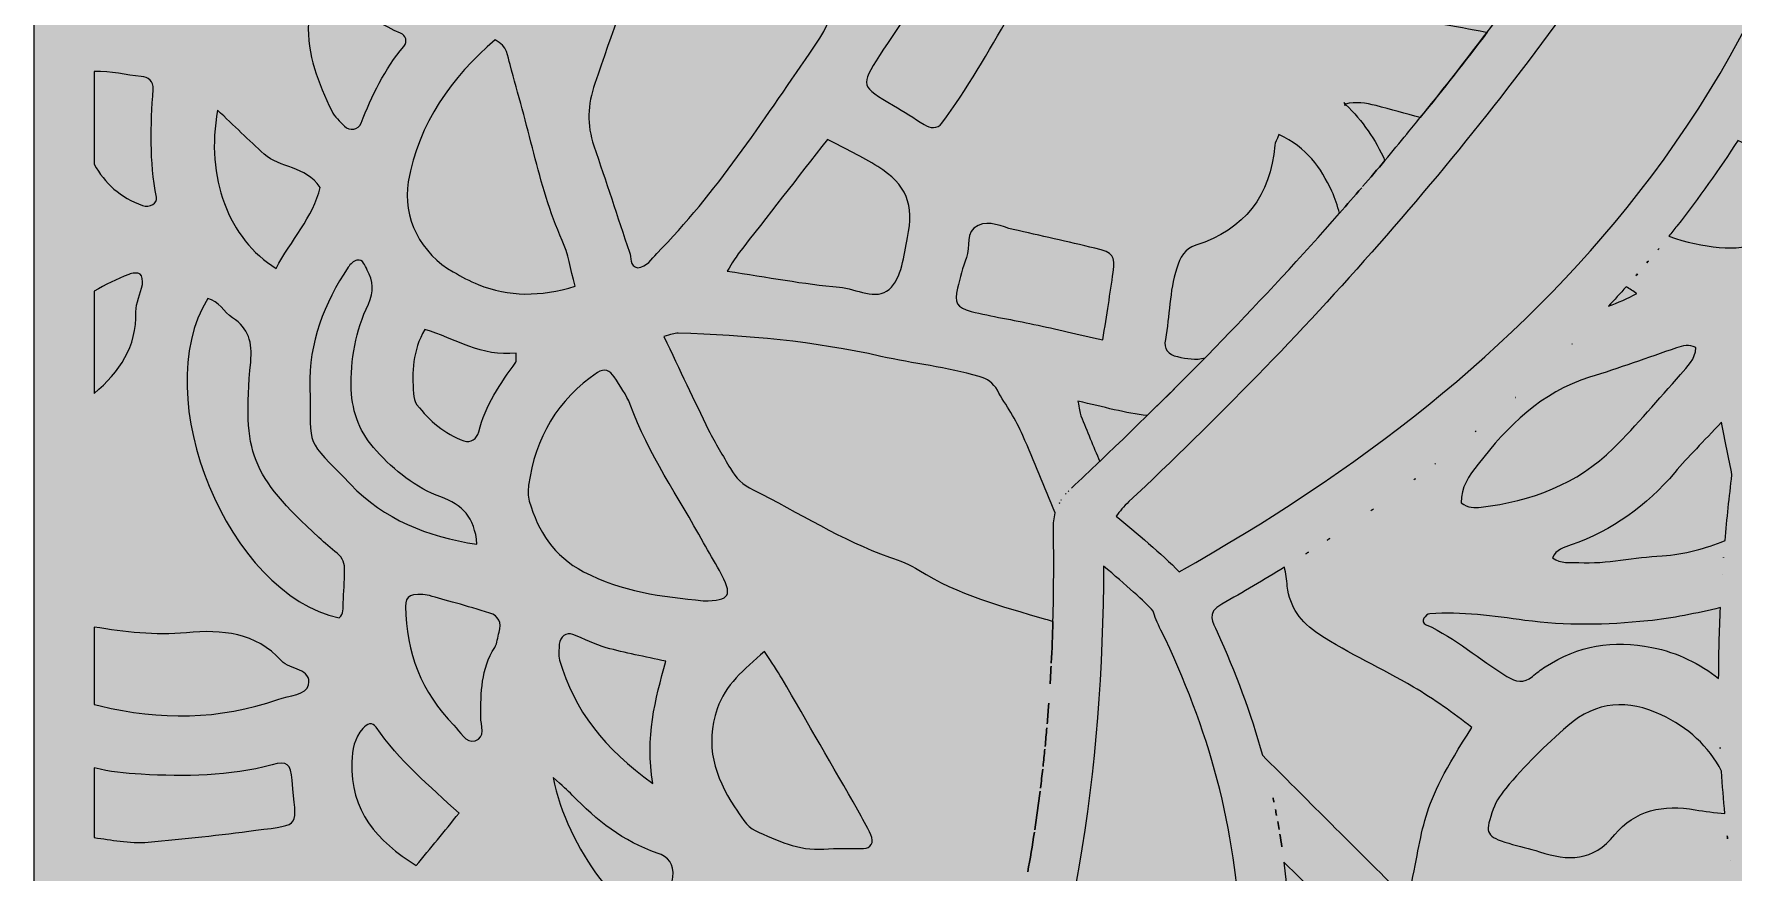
# Model space of a CAD drawing. Extents: x 31 to 2970, y -2969 to -30.
# Drawn here: x 31 to 736, y -2235 to -1888 of the extents above; entities that cross this region are included whole.
import ezdxf

# ---------------------------------------------------------------- set-up
doc = ezdxf.new("R2010")
doc.units = 0
doc.header["$MEASUREMENT"] = 0
doc.layers.add('Layer 1', color=7, linetype='Continuous')

# ---------------------------------------------------------------- blocks, each defined once
blk = doc.blocks.new('block 2')
at = {"layer": 'Layer 1', "true_color": 0xffffff}
h = blk.add_hatch(color=7, dxfattribs=at)
h.dxf.hatch_style = 2
edge = h.paths.add_edge_path()
edge.add_spline(control_points=[(574.77, -1916.94), (574.83, -1917), (574.88, -1917.05), (574.94, -1917.11), (574.94, -1917.05), (574.92, -1916.98), (574.89, -1916.92), (574.85, -1916.93), (574.81, -1916.93), (574.77, -1916.94)], knot_values=[0, 0, 0, 0, 1, 1, 1, 2, 2, 2, 3, 3, 3, 3], degree=3, periodic=1)
at = {"layer": 'Layer 1', "lineweight": 0}
blk.add_lwpolyline([(31.09, -1333.8), (31.09, -1659.5), (31.09, -1662.34), (31.09, -1692.17), (31.09, -1724.32), (31.09, -1767.8), (31.09, -1808.18), (31.09, -1833.57), (31.09, -1847.38), (31.09, -1951.45), (31.09, -1980.34), (31.09, -2013.39), (31.09, -2063.61), (31.09, -2128.98), (31.09, -2159.42), (31.09, -2185.19), (31.09, -2216.74), (31.09, -2242.12)], dxfattribs=at)
for points, knots in [([(485.13, -2081.81), (557.82, -2013.61), (623.82, -1939.65), (680.75, -1857.65), (720.44, -1800.42), (754.98, -1740.38), (784.09, -1677.26), (786.02, -1685.34), (788.59, -1694.11), (792.13, -1702.88), (791.98, -1703.72), (791.82, -1704.53), (791.75, -1705.49), (784.02, -1797.38), (753.63, -1880.5), (696.59, -1953.57), (644.63, -2020.11), (578.9, -2069.84), (505.97, -2110.88), (498.74, -2103.58), (488.05, -2094.57), (479.78, -2087.88), (481.24, -2085.81), (483.01, -2083.81), (485.13, -2081.81)], [0, 0, 0, 0, 1, 1, 1, 2, 2, 2, 3, 3, 3, 4, 4, 4, 5, 5, 5, 6, 6, 6, 7, 7, 7, 8, 8, 8, 8]), ([(263.65, -1908.4), (270.75, -1888.02), (277.74, -1867.6), (284.82, -1847.23), (292.15, -1826.15), (301.26, -1806.19), (311.72, -1786.66), (314.8, -1780.9), (317.32, -1774.85), (320.07, -1769), (323.71, -1770.49), (324.69, -1773.06), (325.76, -1775.65), (336.11, -1800.78), (346.76, -1825.78), (356.81, -1851.02), (365.37, -1872.51), (365.25, -1877.81), (352.82, -1895.75), (332.95, -1924.43), (313.96, -1953.85), (289.31, -1978.91), (287.03, -1981.24), (285.37, -1984.36), (281.38, -1984.86), (278.03, -1984.02), (278.79, -1980.65), (278, -1978.32), (273.02, -1963.65), (268.27, -1948.89), (263.26, -1934.23), (260.29, -1925.51), (260.58, -1917.23), (263.65, -1908.4)], [0, 0, 0, 0, 1, 1, 1, 2, 2, 2, 3, 3, 3, 4, 4, 4, 5, 5, 5, 6, 6, 6, 7, 7, 7, 8, 8, 8, 9, 9, 9, 10, 10, 10, 11, 11, 11, 11]), ([(633.18, -1887.07), (620.18, -1884.46), (607.08, -1882.35), (594.03, -1879.98), (590.26, -1879.3), (586.26, -1879.05), (583.56, -1874.97), (585.72, -1871.34), (587.58, -1867.24), (590.29, -1863.81), (604.43, -1845.91), (615.77, -1826.17), (627.51, -1806.74), (632.44, -1798.59), (638.49, -1794.44), (647.78, -1796.07), (657.37, -1797.75), (666.38, -1794.04), (675.72, -1793.77), (677.14, -1793.73), (679.26, -1793.56), (679.42, -1795.91), (679.48, -1796.94), (679.35, -1798.31), (678.72, -1799.01), (672.83, -1805.64), (666.97, -1812.32), (660.78, -1818.67), (655.72, -1823.88), (651.22, -1829.46), (647.49, -1835.67), (641.13, -1846.28), (645.89, -1855.66), (654.42, -1858.96), (638.94, -1880.6), (622.75, -1901.76), (605.91, -1922.51), (615.36, -1910.86), (624.61, -1899.09), (633.64, -1887.17), (633.49, -1887.14), (633.33, -1887.1), (633.18, -1887.07)], [0, 0, 0, 0, 1, 1, 1, 2, 2, 2, 3, 3, 3, 4, 4, 4, 5, 5, 5, 6, 6, 6, 7, 7, 7, 8, 8, 8, 9, 9, 9, 10, 10, 10, 11, 11, 11, 12, 12, 12, 13, 13, 13, 14, 14, 14, 14]), ([(144.87, -1883.19), (145.23, -1876.01), (144, -1868.75), (146.67, -1859.28), (158.34, -1871.25), (169.05, -1881.58), (183.1, -1887.51), (185.21, -1888.39), (186.2, -1890.92), (184.41, -1893.03), (176.42, -1902.48), (171.29, -1913.48), (166.69, -1924.82), (165.53, -1927.66), (162.06, -1928.24), (159.83, -1926.06), (157.87, -1924.16), (155.73, -1922.16), (154.58, -1919.77), (149.06, -1908.21), (144.2, -1896.45), (144.87, -1883.19)], [0, 0, 0, 0, 1, 1, 1, 2, 2, 2, 3, 3, 3, 4, 4, 4, 5, 5, 5, 6, 6, 6, 7, 7, 7, 7]), ([(387.54, -1917.52), (373.81, -1909.52), (373.62, -1909.45), (381.71, -1896.71), (390.2, -1883.33), (400.38, -1871.07), (407.74, -1855.83), (417.99, -1861.84), (426.22, -1869.06), (434.88, -1875.64), (436.05, -1876.53), (436.7, -1878.34), (435.66, -1880.1), (426.72, -1895.28), (418.1, -1910.67), (407.54, -1924.83), (405.66, -1927.35), (402.77, -1927.06), (400.14, -1925.39), (395.96, -1922.74), (391.81, -1920.02), (387.54, -1917.52)], [0, 0, 0, 0, 1, 1, 1, 2, 2, 2, 3, 3, 3, 4, 4, 4, 5, 5, 5, 6, 6, 6, 7, 7, 7, 7]), ([(186.31, -1949.11), (190.67, -1924.73), (204.18, -1905.92), (222.34, -1890.27), (227.48, -1892.89), (227.49, -1897.06), (228.47, -1900.57), (231.89, -1912.79), (235.22, -1925.05), (238.35, -1937.35), (241.48, -1949.66), (244.9, -1961.82), (250.13, -1973.49), (252.58, -1978.94), (253.5, -1985.09), (255.53, -1992.46), (240.88, -1996.94), (228.01, -1996.88), (215.29, -1991.8), (211.72, -1990.37), (208.34, -1988.44), (204.97, -1986.56), (191.62, -1979.15), (183.65, -1963.92), (186.31, -1949.11)], [0, 0, 0, 0, 1, 1, 1, 2, 2, 2, 3, 3, 3, 4, 4, 4, 5, 5, 5, 6, 6, 6, 7, 7, 7, 8, 8, 8, 8]), ([(56.09, -1903.47), (63.18, -1903.03), (69.3, -1904.94), (75.52, -1905.51), (78.52, -1905.78), (80.73, -1907.31), (80.5, -1910.8), (79.51, -1925.74), (78.92, -1940.66), (81.87, -1955.49), (82.4, -1958.2), (79.1, -1960.03), (76.04, -1958.95), (66.94, -1955.72), (60.33, -1949.79), (56.09, -1941.86), (56.09, -1941.86), (56.09, -1903.47), (56.09, -1903.47)], [0, 0, 0, 0, 1, 1, 1, 2, 2, 2, 3, 3, 3, 4, 4, 4, 5, 5, 5, 6, 6, 6, 6]), ([(591.26, -1940.28), (587.29, -1931.76), (582.02, -1923.9), (574.94, -1917.11), (574.93, -1917.57), (574.14, -1917.75), (574.63, -1916.97), (574.68, -1916.96), (574.72, -1916.95), (574.77, -1916.94), (574.74, -1916.92), (574.72, -1916.9), (574.7, -1916.87), (574.72, -1916.84), (574.75, -1916.8), (574.78, -1916.76), (574.83, -1916.81), (574.87, -1916.87), (574.89, -1916.92), (579.13, -1915.84), (583.39, -1916.46), (587.61, -1917.56), (593.72, -1919.16), (599.8, -1920.91), (605.9, -1922.52), (604.06, -1924.8), (602.22, -1927.08), (600.36, -1929.34), (597.35, -1933.01), (594.31, -1936.65), (591.26, -1940.28)], [0, 0, 0, 0, 1, 1, 1, 2, 2, 2, 3, 3, 3, 4, 4, 4, 5, 5, 5, 6, 6, 6, 7, 7, 7, 8, 8, 8, 9, 9, 9, 10, 10, 10, 10]), ([(107.23, -1919.47), (114, -1925.87), (120.17, -1931.87), (126.53, -1937.67), (133.07, -1943.62), (143.66, -1942.51), (149.77, -1951.46), (146.81, -1963.87), (137.53, -1973.6), (131.5, -1985.06), (111.78, -1973.02), (102.07, -1947.28), (107.23, -1919.47)], [0, 0, 0, 0, 1, 1, 1, 2, 2, 2, 3, 3, 3, 4, 4, 4, 4]), ([(574.59, -1916.59), (574.58, -1916.63), (574.58, -1916.7), (574.58, -1916.76), (574.43, -1916.62), (574.3, -1916.48), (574.15, -1916.34), (574.34, -1916.42), (574.47, -1916.51), (574.59, -1916.59)], [0, 0, 0, 0, 1, 1, 1, 2, 2, 2, 3, 3, 3, 3]), ([(574.77, -1916.94), (574.83, -1917), (574.88, -1917.05), (574.94, -1917.11), (574.94, -1917.05), (574.92, -1916.98), (574.89, -1916.92), (574.85, -1916.93), (574.81, -1916.93), (574.77, -1916.94)], [0, 0, 0, 0, 1, 1, 1, 2, 2, 2, 3, 3, 3, 3]), ([(472.98, -2065.14), (470.38, -2058.85), (467.78, -2052.56), (465.19, -2046.27), (464.6, -2044.83), (464.55, -2043.17), (463.98, -2040.2), (474.8, -2042.47), (483.7, -2045.25), (492.72, -2046.08), (500.78, -2038.18), (508.77, -2030.21), (516.67, -2022.16), (512.83, -2023.29), (509.02, -2022.49), (505.25, -2021.69), (501.39, -2020.88), (499.47, -2018.46), (500.21, -2014.54), (502.03, -2004.75), (501.84, -1994.69), (504.91, -1985.01), (506.39, -1980.36), (508.13, -1977.05), (512.9, -1975.49), (533.02, -1968.92), (543.88, -1954.99), (545.63, -1933.91), (545.71, -1932.86), (546.41, -1931.86), (547.33, -1929.57), (558.81, -1934.98), (564.78, -1943.34), (569.23, -1953.09), (570.59, -1956.09), (571.65, -1959.13), (572.42, -1962.19), (540.91, -1998.06), (507.58, -2032.22), (472.98, -2065.14)], [0, 0, 0, 0, 1, 1, 1, 2, 2, 2, 3, 3, 3, 4, 4, 4, 5, 5, 5, 6, 6, 6, 7, 7, 7, 8, 8, 8, 9, 9, 9, 10, 10, 10, 11, 11, 11, 12, 12, 12, 13, 13, 13, 13]), ([(393.28, -1972.29), (391.67, -1979.87), (391.09, -1988.93), (385.67, -1993.8), (380.4, -1998.53), (372, -1993.52), (365.05, -1992.89), (350.21, -1991.56), (335.5, -1988.75), (318.51, -1986.22), (320.82, -1982.6), (321.83, -1980.71), (323.13, -1979.04), (335.31, -1963.35), (347.55, -1947.69), (360.14, -1931.56), (367.47, -1935.48), (374.47, -1938.75), (380.98, -1942.81), (392.89, -1950.26), (396.18, -1958.7), (393.28, -1972.29)], [0, 0, 0, 0, 1, 1, 1, 2, 2, 2, 3, 3, 3, 4, 4, 4, 5, 5, 5, 6, 6, 6, 7, 7, 7, 7]), ([(747.01, -1974.59), (737.66, -1978.08), (723.33, -1976.79), (708.99, -1971.74), (708.99, -1971.74), (708.98, -1971.74), (708.98, -1971.74), (710.11, -1970.33), (711.24, -1968.92), (712.36, -1967.5), (721.41, -1955.93), (729.86, -1944.04), (737.73, -1931.85), (737.68, -1931.94), (737.63, -1932.02), (737.58, -1932.1), (742.41, -1933.98), (747.34, -1935.81), (752.24, -1937.89), (750.74, -1949.96), (745.39, -1961.91), (747.01, -1974.59)], [0, 0, 0, 0, 1, 1, 1, 2, 2, 2, 3, 3, 3, 4, 4, 4, 5, 5, 5, 6, 6, 6, 7, 7, 7, 7]), ([(591.24, -1940.31), (588.18, -1943.94), (585.11, -1947.55), (582.02, -1951.15), (585.11, -1947.55), (588.18, -1943.94), (591.24, -1940.31)], [0, 0, 0, 0, 1, 1, 1, 2, 2, 2, 2]), ([(581.63, -1951.6), (578.58, -1955.14), (575.51, -1958.67), (572.43, -1962.18), (575.51, -1958.67), (578.58, -1955.14), (581.63, -1951.6)], [0, 0, 0, 0, 1, 1, 1, 2, 2, 2, 2]), ([(445.71, -2008.29), (437.05, -2006.44), (428.28, -2005.06), (419.69, -2002.93), (413.66, -2001.42), (412.59, -1999.17), (414.02, -1993.34), (415.07, -1989.04), (416.14, -1984.71), (417.7, -1980.59), (419.39, -1976.13), (417.07, -1969.87), (422.56, -1967.26), (427.41, -1964.94), (432.3, -1967.89), (437.1, -1968.94), (448.43, -1971.44), (459.75, -1974.01), (471.02, -1976.75), (478.77, -1978.64), (479.51, -1979.68), (478.55, -1986.73), (477.35, -1995.47), (475.91, -2004.19), (474.3, -2014.71), (463.96, -2012.38), (454.86, -2010.25), (445.71, -2008.29)], [0, 0, 0, 0, 1, 1, 1, 2, 2, 2, 3, 3, 3, 4, 4, 4, 5, 5, 5, 6, 6, 6, 7, 7, 7, 8, 8, 8, 9, 9, 9, 9]), ([(704.45, -1977.32), (704.6, -1977.14), (704.75, -1976.96), (704.9, -1976.78), (704.75, -1976.96), (704.6, -1977.14), (704.45, -1977.32)], [0, 0, 0, 0, 1, 1, 1, 2, 2, 2, 2]), ([(161.38, -1984.62), (162.23, -1983.36), (163.64, -1981.89), (164.98, -1981.66), (167.75, -1981.2), (168.23, -1983.91), (169.27, -1985.78), (171.85, -1990.41), (172.16, -1994.64), (169.73, -1999.85), (164.55, -2010.98), (162.21, -2022.88), (162.66, -2035.29), (163.03, -2045.12), (166.44, -2053.59), (173.07, -2060.78), (180.66, -2069.01), (189.28, -2076.09), (199.83, -2079.89), (208.56, -2083.04), (213.9, -2088.11), (214.77, -2099.49), (193.73, -2096.29), (176.38, -2089.18), (162.35, -2074.63), (143.01, -2054.57), (146.13, -2060.78), (145.48, -2034.29), (145.03, -2015.81), (151.33, -1999.64), (161.38, -1984.62)], [0, 0, 0, 0, 1, 1, 1, 2, 2, 2, 3, 3, 3, 4, 4, 4, 5, 5, 5, 6, 6, 6, 7, 7, 7, 8, 8, 8, 9, 9, 9, 10, 10, 10, 10]), ([(699.87, -1982.81), (700.09, -1982.55), (700.31, -1982.29), (700.53, -1982.03), (700.31, -1982.29), (700.09, -1982.55), (699.87, -1982.81)], [0, 0, 0, 0, 1, 1, 1, 2, 2, 2, 2]), ([(56.09, -1994.46), (60.62, -1991.84), (65.37, -1989.52), (70.38, -1987.55), (71.81, -1986.98), (74, -1986.71), (75.08, -1987.43), (76, -1988.05), (76.29, -1990.39), (76.02, -1991.81), (75.31, -1995.62), (73.24, -1999.37), (73.34, -2003.11), (73.72, -2017.82), (66.59, -2027.77), (56.09, -2036.93), (56.09, -2036.93), (56.09, -1994.46), (56.09, -1994.46)], [0, 0, 0, 0, 1, 1, 1, 2, 2, 2, 3, 3, 3, 4, 4, 4, 5, 5, 5, 6, 6, 6, 6]), ([(695.77, -1995.5), (691.86, -1997.54), (687.89, -1999.25), (683.93, -2000.81), (683.92, -2000.81), (683.92, -2000.81), (683.92, -2000.81), (686.4, -1998.15), (688.85, -1995.45), (691.27, -1992.73), (691.27, -1992.73), (691.27, -1992.73), (691.27, -1992.73), (692.76, -1993.64), (694.26, -1994.56), (695.77, -1995.5)], [0, 0, 0, 0, 1, 1, 1, 2, 2, 2, 3, 3, 3, 4, 4, 4, 5, 5, 5, 5]), ([(695.35, -1988.08), (695.56, -1987.84), (695.77, -1987.6), (695.97, -1987.37), (695.77, -1987.6), (695.56, -1987.84), (695.35, -1988.08)], [0, 0, 0, 0, 1, 1, 1, 2, 2, 2, 2]), ([(103.11, -1997.55), (107.69, -1998.75), (109.85, -2003.12), (113.47, -2005.56), (120.13, -2010.04), (121.71, -2015.67), (120.95, -2023.93), (117.43, -2062.13), (121.03, -2070.49), (149.23, -2096.75), (151.66, -2099.02), (154.23, -2101.13), (156.81, -2103.23), (159.16, -2105.15), (159.99, -2107.7), (159.91, -2110.56), (159.79, -2115), (159.52, -2119.43), (159.32, -2123.86), (159.23, -2126.04), (159.46, -2128.3), (157.68, -2130.07), (111.64, -2120.06), (77.98, -2038.55), (103.11, -1997.55)], [0, 0, 0, 0, 1, 1, 1, 2, 2, 2, 3, 3, 3, 4, 4, 4, 5, 5, 5, 6, 6, 6, 7, 7, 7, 8, 8, 8, 8]), ([(193.16, -2010.4), (205.56, -2014.11), (216.86, -2021.95), (230.97, -2020.21), (230.97, -2022.88), (231.19, -2023.58), (230.94, -2023.92), (224.42, -2032.83), (218.25, -2041.91), (215.48, -2052.84), (214.7, -2055.93), (212.33, -2057.62), (209.27, -2056.55), (201.25, -2053.74), (195.09, -2048.25), (189.9, -2041.68), (188.95, -2040.49), (188.59, -2038.61), (188.48, -2037.01), (187.87, -2028.16), (187.92, -2019.39), (193.16, -2010.4)], [0, 0, 0, 0, 1, 1, 1, 2, 2, 2, 3, 3, 3, 4, 4, 4, 5, 5, 5, 6, 6, 6, 7, 7, 7, 7]), ([(453.59, -2131.55), (452.56, -2131.17), (451.52, -2130.82), (450.46, -2130.52), (432.4, -2125.29), (414.19, -2120.44), (398, -2110.24), (394.3, -2107.9), (390.05, -2106.29), (385.89, -2104.85), (365.85, -2097.92), (348.21, -2086.19), (329.32, -2076.97), (325.05, -2074.89), (322.07, -2072.04), (319.83, -2068.09), (316.82, -2062.78), (313.53, -2057.61), (310.83, -2052.15), (304.73, -2039.79), (298.92, -2027.28), (292.27, -2013.32), (295.06, -2012.64), (296.63, -2011.88), (298.17, -2011.92), (326.48, -2012.77), (354.53, -2015.34), (382.3, -2021.56), (395.77, -2024.58), (409.59, -2026.07), (422.96, -2029.88), (426.5, -2030.89), (428.83, -2032.58), (430.55, -2035.63), (434.08, -2041.9), (438.36, -2047.86), (441.16, -2054.44), (445.69, -2065.11), (450.15, -2075.82), (454.57, -2086.53), (454.57, -2086.53), (454.57, -2086.53), (454.57, -2086.53), (454, -2088.57), (453.74, -2090.77), (453.78, -2093.23), (454.02, -2106.01), (453.96, -2118.78), (453.59, -2131.55)], [0, 0, 0, 0, 1, 1, 1, 2, 2, 2, 3, 3, 3, 4, 4, 4, 5, 5, 5, 6, 6, 6, 7, 7, 7, 8, 8, 8, 9, 9, 9, 10, 10, 10, 11, 11, 11, 12, 12, 12, 13, 13, 13, 14, 14, 14, 15, 15, 15, 16, 16, 16, 16]), ([(676.13, -2030.25), (688.24, -2026.53), (700.16, -2022.16), (712.15, -2018.06), (714.8, -2017.15), (717.42, -2016.39), (720.15, -2017.89), (720.1, -2022.77), (716.64, -2025.84), (713.84, -2029.03), (704.73, -2039.41), (695.76, -2049.96), (685.99, -2059.69), (670.93, -2074.7), (651.88, -2081.53), (631.14, -2084.16), (628.43, -2084.51), (625.62, -2084.43), (622.9, -2082.28), (622.7, -2076.05), (626.13, -2071.01), (629.86, -2066.29), (642.31, -2050.51), (656.06, -2036.42), (676.13, -2030.25)], [0, 0, 0, 0, 1, 1, 1, 2, 2, 2, 3, 3, 3, 4, 4, 4, 5, 5, 5, 6, 6, 6, 7, 7, 7, 8, 8, 8, 8]), ([(668.91, -2016.38), (668.88, -2016.41), (668.86, -2016.43), (668.83, -2016.46), (668.86, -2016.43), (668.88, -2016.41), (668.91, -2016.38)], [0, 0, 0, 0, 1, 1, 1, 2, 2, 2, 2]), ([(308.57, -2122.92), (291.48, -2121.23), (274.66, -2119.2), (258.96, -2110.89), (246.58, -2104.34), (240.12, -2094.24), (236.46, -2081.58), (235.86, -2079.53), (235.91, -2077.15), (236.2, -2075), (238.89, -2055.29), (248.13, -2039.53), (264.71, -2028.28), (267.6, -2026.32), (269.99, -2027.43), (271.66, -2030.08), (274.03, -2033.83), (276.8, -2037.49), (278.32, -2041.59), (285.91, -2062.07), (298.25, -2079.97), (308.76, -2098.86), (310.91, -2102.74), (313.21, -2106.55), (315.35, -2110.44), (321.09, -2120.84), (319.9, -2123), (308.57, -2122.92)], [0, 0, 0, 0, 1, 1, 1, 2, 2, 2, 3, 3, 3, 4, 4, 4, 5, 5, 5, 6, 6, 6, 7, 7, 7, 8, 8, 8, 9, 9, 9, 9]), ([(645.26, -2038.63), (645.28, -2038.61), (645.31, -2038.59), (645.33, -2038.57), (645.31, -2038.59), (645.28, -2038.61), (645.26, -2038.63)], [0, 0, 0, 0, 1, 1, 1, 2, 2, 2, 2]), ([(706.18, -2104.26), (694.74, -2104.84), (683.3, -2107.71), (671.64, -2107.11), (667.99, -2106.93), (664.1, -2107.66), (660.79, -2105.14), (662.21, -2101.59), (665.53, -2100.86), (668.49, -2099.8), (685.54, -2093.68), (699.74, -2083.62), (711.42, -2069.74), (717.02, -2063.09), (723.25, -2056.98), (730.84, -2048.86), (732.38, -2056.64), (733.79, -2063.81), (735.16, -2070.73), (734.04, -2079.83), (733.07, -2088.91), (732.28, -2098), (732.28, -2097.99), (732.28, -2097.99), (732.28, -2097.99), (724.11, -2101.21), (715.73, -2103.77), (706.18, -2104.26)], [0, 0, 0, 0, 1, 1, 1, 2, 2, 2, 3, 3, 3, 4, 4, 4, 5, 5, 5, 6, 6, 6, 7, 7, 7, 8, 8, 8, 9, 9, 9, 9]), ([(628.69, -2052.83), (628.84, -2052.71), (628.99, -2052.58), (629.14, -2052.46), (628.99, -2052.58), (628.84, -2052.71), (628.69, -2052.83)], [0, 0, 0, 0, 1, 1, 1, 2, 2, 2, 2]), ([(472.97, -2065.15), (469.09, -2068.85), (465.19, -2072.54), (461.27, -2076.21), (465.19, -2072.54), (469.09, -2068.85), (472.97, -2065.15)], [0, 0, 0, 0, 1, 1, 1, 2, 2, 2, 2]), ([(611.88, -2066.24), (611.98, -2066.16), (612.08, -2066.08), (612.19, -2066), (612.08, -2066.08), (611.98, -2066.16), (611.88, -2066.24)], [0, 0, 0, 0, 1, 1, 1, 2, 2, 2, 2]), ([(460.13, -2077.33), (460.03, -2077.43), (459.94, -2077.53), (459.85, -2077.63), (459.94, -2077.53), (460.03, -2077.43), (460.13, -2077.33)], [0, 0, 0, 0, 1, 1, 1, 2, 2, 2, 2]), ([(603.87, -2072.31), (603.66, -2072.46), (603.46, -2072.61), (603.26, -2072.76), (603.46, -2072.61), (603.66, -2072.46), (603.87, -2072.31)], [0, 0, 0, 0, 1, 1, 1, 2, 2, 2, 2]), ([(456.29, -2082.38), (456.27, -2082.41), (456.25, -2082.45), (456.23, -2082.48), (456.25, -2082.45), (456.27, -2082.41), (456.29, -2082.38)], [0, 0, 0, 0, 1, 1, 1, 2, 2, 2, 2]), ([(457.04, -2081.13), (457.03, -2081.15), (457.01, -2081.17), (457, -2081.2), (457.01, -2081.17), (457.03, -2081.15), (457.04, -2081.13)], [0, 0, 0, 0, 1, 1, 1, 2, 2, 2, 2]), ([(459.06, -2078.49), (458.98, -2078.58), (458.9, -2078.67), (458.82, -2078.77), (458.9, -2078.67), (458.98, -2078.58), (459.06, -2078.49)], [0, 0, 0, 0, 1, 1, 1, 2, 2, 2, 2]), ([(586.52, -2084.83), (586.14, -2085.09), (585.76, -2085.36), (585.38, -2085.62), (585.76, -2085.36), (586.14, -2085.09), (586.52, -2084.83)], [0, 0, 0, 0, 1, 1, 1, 2, 2, 2, 2]), ([(568.4, -2097.08), (568.04, -2097.31), (567.68, -2097.55), (567.32, -2097.78), (567.68, -2097.55), (568.04, -2097.31), (568.4, -2097.08)], [0, 0, 0, 0, 1, 1, 1, 2, 2, 2, 2]), ([(559.62, -2102.74), (559.24, -2102.98), (558.87, -2103.22), (558.49, -2103.46), (558.87, -2103.22), (559.24, -2102.98), (559.62, -2102.74)], [0, 0, 0, 0, 1, 1, 1, 2, 2, 2, 2]), ([(731.7, -2104.88), (731.7, -2104.92), (731.7, -2104.95), (731.7, -2104.99), (731.7, -2104.95), (731.7, -2104.92), (731.7, -2104.88)], [0, 0, 0, 0, 1, 1, 1, 2, 2, 2, 2]), ([(423.9, -2388.19), (423.7, -2376.5), (425.36, -2364.77), (429.82, -2354.08), (462.55, -2275.38), (474.28, -2192.96), (474.59, -2108.58), (483.71, -2116.19), (491.78, -2123.46), (495.13, -2127.19), (495.78, -2129.42), (496.86, -2132), (498.4, -2135.15), (518.09, -2175.42), (529.94, -2217.81), (531.24, -2262.69), (532.44, -2302.77), (524.82, -2341.42), (508.13, -2377.96), (499.9, -2395.96), (486.51, -2409.69), (467.78, -2417.27), (443.63, -2427), (424.4, -2414.23), (423.9, -2388.19)], [0, 0, 0, 0, 1, 1, 1, 2, 2, 2, 3, 3, 3, 4, 4, 4, 5, 5, 5, 6, 6, 6, 7, 7, 7, 8, 8, 8, 8]), ([(540.5, -2187.04), (535.64, -2169.54), (529.28, -2152.47), (521.67, -2135.81), (519.82, -2131.77), (516.86, -2128.19), (523.67, -2124.31), (532.45, -2119.33), (541.13, -2114.21), (549.68, -2108.95), (549.68, -2108.95), (549.68, -2108.96), (549.67, -2108.96), (550.07, -2111.58), (550.46, -2114.21), (550.78, -2116.85), (551.83, -2125.75), (556.23, -2131.76), (563.88, -2136.77), (576.45, -2145.02), (590.14, -2151.12), (603.04, -2158.71), (611.62, -2163.75), (619.58, -2169.5), (627.36, -2175.51), (604.81, -2209.93), (607.87, -2216.15), (601.25, -2244.74), (597.95, -2245.29), (596.29, -2242.76), (594.41, -2240.89), (576.43, -2222.95), (558.46, -2204.99), (540.5, -2187.04)], [0, 0, 0, 0, 1, 1, 1, 2, 2, 2, 3, 3, 3, 4, 4, 4, 5, 5, 5, 6, 6, 6, 7, 7, 7, 8, 8, 8, 9, 9, 9, 10, 10, 10, 11, 11, 11, 11]), ([(731.19, -2111.86), (731.19, -2111.88), (731.19, -2111.9), (731.19, -2111.92), (731.19, -2111.9), (731.19, -2111.88), (731.19, -2111.86)], [0, 0, 0, 0, 1, 1, 1, 2, 2, 2, 2]), ([(220.11, -2128.05), (223.68, -2129.17), (225.17, -2132.04), (223.93, -2135.92), (223.27, -2138.03), (223.28, -2140.52), (222.14, -2142.28), (216.37, -2151.15), (216.42, -2161.05), (216.35, -2171.04), (216.33, -2174.55), (218.61, -2179.77), (213.97, -2181.04), (210.19, -2182.07), (207.8, -2177.22), (205.21, -2174.59), (191.77, -2160.94), (185.27, -2144.37), (185.17, -2125.27), (185.15, -2120.98), (187.22, -2119.44), (195.04, -2120.77), (201.08, -2122.5), (210.66, -2125.08), (220.11, -2128.05)], [0, 0, 0, 0, 1, 1, 1, 2, 2, 2, 3, 3, 3, 4, 4, 4, 5, 5, 5, 6, 6, 6, 7, 7, 7, 8, 8, 8, 8]), ([(607.42, -2130.16), (607.98, -2129.36), (608.96, -2128.36), (609.81, -2128.31), (623.1, -2127.46), (636.21, -2129.26), (649.33, -2131.06), (666.29, -2133.38), (683.01, -2133.01), (700.23, -2131.27), (710.51, -2130.23), (720.49, -2128.14), (730.38, -2125.78), (729.91, -2135.58), (729.66, -2145.37), (729.64, -2155.15), (721.76, -2149.03), (712.77, -2144.44), (701.94, -2142.3), (685.85, -2139.12), (671.34, -2141.46), (657.74, -2150.36), (655.89, -2151.57), (654.08, -2152.87), (652.41, -2154.31), (648.84, -2157.39), (645.55, -2156.56), (641.87, -2154.3), (630.56, -2147.38), (620.52, -2138.48), (608.4, -2132.85), (607.11, -2132.25), (606.6, -2131.33), (607.42, -2130.16)], [0, 0, 0, 0, 1, 1, 1, 2, 2, 2, 3, 3, 3, 4, 4, 4, 5, 5, 5, 6, 6, 6, 7, 7, 7, 8, 8, 8, 9, 9, 9, 10, 10, 10, 11, 11, 11, 11]), ([(56.09, -2133.83), (68.67, -2136.01), (81.33, -2137.4), (94.27, -2136.2), (109.27, -2134.8), (122.88, -2136.09), (133.72, -2147.82), (137.27, -2151.66), (146.31, -2151.08), (144.98, -2157.84), (144.19, -2161.91), (136.8, -2162.26), (132.18, -2163.88), (107.9, -2172.44), (83.24, -2172.44), (58.52, -2166.58), (57.71, -2166.39), (56.9, -2166.18), (56.09, -2165.99), (56.09, -2165.99), (56.09, -2133.83), (56.09, -2133.83)], [0, 0, 0, 0, 1, 1, 1, 2, 2, 2, 3, 3, 3, 4, 4, 4, 5, 5, 5, 6, 6, 6, 7, 7, 7, 7]), ([(453.59, -2131.59), (453.43, -2137.33), (453.2, -2143.08), (452.91, -2148.82), (453.2, -2143.08), (453.43, -2137.33), (453.59, -2131.59)], [0, 0, 0, 0, 1, 1, 1, 2, 2, 2, 2]), ([(287.71, -2198.69), (267.56, -2184.33), (255.02, -2168.36), (249.01, -2147.52), (248.43, -2145.49), (248.8, -2143.15), (248.92, -2140.97), (249.11, -2137.84), (251.74, -2135.87), (254.59, -2136.92), (259.24, -2138.64), (263.64, -2141.12), (268.38, -2142.42), (276.25, -2144.59), (284.3, -2146.08), (293.06, -2148.03), (288.74, -2163.88), (284.39, -2179.57), (287.71, -2198.69)], [0, 0, 0, 0, 1, 1, 1, 2, 2, 2, 3, 3, 3, 4, 4, 4, 5, 5, 5, 6, 6, 6, 6]), ([(358.53, -2225.93), (348.11, -2226.74), (339.06, -2222.29), (330.13, -2218.27), (326.52, -2216.64), (324, -2212.05), (321.6, -2208.4), (313.36, -2195.95), (309.21, -2182.87), (314.35, -2167.73), (317.79, -2157.62), (325.37, -2151.71), (333.96, -2143.92), (337.15, -2148.85), (339.37, -2151.98), (341.29, -2155.29), (351.81, -2173.44), (362.27, -2191.62), (372.71, -2209.81), (374.63, -2213.16), (376.48, -2216.55), (378.13, -2220.04), (379.58, -2223.13), (378.09, -2225.63), (375.01, -2225.68), (369.51, -2225.75), (363.99, -2225.5), (358.53, -2225.93)], [0, 0, 0, 0, 1, 1, 1, 2, 2, 2, 3, 3, 3, 4, 4, 4, 5, 5, 5, 6, 6, 6, 7, 7, 7, 8, 8, 8, 9, 9, 9, 9]), ([(452.84, -2150.05), (452.71, -2152.51), (452.57, -2154.97), (452.42, -2157.43), (452.57, -2154.97), (452.71, -2152.51), (452.84, -2150.05)], [0, 0, 0, 0, 1, 1, 1, 2, 2, 2, 2]), ([(451.87, -2165.42), (451.85, -2165.68), (451.84, -2165.93), (451.82, -2166.19), (451.63, -2168.81), (451.42, -2171.43), (451.2, -2174.04), (451.42, -2171.43), (451.63, -2168.81), (451.82, -2166.19), (451.84, -2165.93), (451.85, -2165.68), (451.87, -2165.42)], [0, 0, 0, 0, 1, 1, 1, 2, 2, 2, 3, 3, 3, 4, 4, 4, 4]), ([(655.4, -2227.07), (651.19, -2225.71), (646.85, -2224.78), (642.61, -2223.51), (633.26, -2220.7), (632.8, -2219.55), (635.6, -2210.83), (636.83, -2207.01), (638.85, -2203.81), (641.32, -2200.81), (649.1, -2191.36), (657.84, -2182.89), (667.06, -2174.86), (678.98, -2164.47), (692.15, -2163.78), (705.77, -2170.22), (716.98, -2175.51), (725.54, -2183.24), (730.81, -2193.62), (730.81, -2193.61), (730.81, -2193.61), (730.81, -2193.61), (731.19, -2199.49), (731.66, -2205.37), (732.23, -2211.24), (728.01, -2210.76), (723.93, -2210.39), (719.94, -2209.62), (706.91, -2207.14), (694.74, -2209.98), (686.57, -2219.95), (677.34, -2231.21), (667.22, -2230.89), (655.4, -2227.07)], [0, 0, 0, 0, 1, 1, 1, 2, 2, 2, 3, 3, 3, 4, 4, 4, 5, 5, 5, 6, 6, 6, 7, 7, 7, 8, 8, 8, 9, 9, 9, 10, 10, 10, 11, 11, 11, 11]), ([(162.86, -2189.81), (163.04, -2184.72), (163.98, -2179.88), (167.44, -2175.88), (169.11, -2173.94), (171.41, -2173.08), (172.96, -2175.36), (182.36, -2189.15), (195.14, -2199.8), (207.36, -2211.02), (201.11, -2218.7), (195.58, -2225.48), (189.61, -2232.8), (173.3, -2222.66), (162.13, -2210.02), (162.86, -2189.81)], [0, 0, 0, 0, 1, 1, 1, 2, 2, 2, 3, 3, 3, 4, 4, 4, 5, 5, 5, 5]), ([(451.06, -2175.69), (450.84, -2178.26), (450.6, -2180.82), (450.35, -2183.39), (450.6, -2180.82), (450.84, -2178.26), (451.06, -2175.69)], [0, 0, 0, 0, 1, 1, 1, 2, 2, 2, 2]), ([(730.29, -2184.24), (730.29, -2184.1), (730.28, -2183.97), (730.27, -2183.84), (730.28, -2183.97), (730.29, -2184.1), (730.29, -2184.24)], [0, 0, 0, 0, 1, 1, 1, 2, 2, 2, 2]), ([(56.09, -2192.22), (62.41, -2193.89), (68.9, -2194.51), (75.49, -2194.89), (93.81, -2195.95), (111.96, -2195.78), (129.86, -2190.99), (136.11, -2189.32), (137.58, -2190.45), (138.12, -2197.41), (139.66, -2217.22), (142.76, -2215.55), (123.02, -2218.15), (108.19, -2220.11), (93.31, -2221.64), (78.43, -2223.1), (74.6, -2223.47), (70.64, -2223.15), (66.8, -2222.66), (63.22, -2222.2), (59.65, -2221.69), (56.09, -2221.15), (56.09, -2221.15), (56.09, -2192.22), (56.09, -2192.22)], [0, 0, 0, 0, 1, 1, 1, 2, 2, 2, 3, 3, 3, 4, 4, 4, 5, 5, 5, 6, 6, 6, 7, 7, 7, 8, 8, 8, 8]), ([(450.25, -2184.46), (450.01, -2186.86), (449.76, -2189.26), (449.49, -2191.66), (449.76, -2189.26), (450.01, -2186.86), (450.25, -2184.46)], [0, 0, 0, 0, 1, 1, 1, 2, 2, 2, 2]), ([(254.28, -2203.51), (264.37, -2213.95), (275.47, -2222.87), (289.49, -2227.57), (294.16, -2229.13), (296.67, -2232.08), (295.94, -2237.54), (294.69, -2246.89), (298.06, -2256.01), (298.41, -2265.61), (274.58, -2255.01), (252.36, -2225.95), (246.3, -2196.19), (250.26, -2199.8), (252.38, -2201.55), (254.28, -2203.51)], [0, 0, 0, 0, 1, 1, 1, 2, 2, 2, 3, 3, 3, 4, 4, 4, 5, 5, 5, 5]), ([(449.37, -2192.81), (449.08, -2195.41), (448.77, -2198.01), (448.45, -2200.61), (448.77, -2198.01), (449.08, -2195.41), (449.37, -2192.81)], [0, 0, 0, 0, 1, 1, 1, 2, 2, 2, 2]), ([(448.29, -2201.87), (447.62, -2207.23), (446.88, -2212.58), (446.07, -2217.91), (446.88, -2212.58), (447.62, -2207.23), (448.29, -2201.87)], [0, 0, 0, 0, 1, 1, 1, 2, 2, 2, 2]), ([(545.23, -2206.47), (545.11, -2205.87), (544.98, -2205.28), (544.85, -2204.69), (544.98, -2205.28), (545.11, -2205.87), (545.23, -2206.47)], [0, 0, 0, 0, 1, 1, 1, 2, 2, 2, 2]), ([(546.33, -2211.97), (546.17, -2211.13), (546, -2210.29), (545.84, -2209.46), (546, -2210.29), (546.17, -2211.13), (546.33, -2211.97)], [0, 0, 0, 0, 1, 1, 1, 2, 2, 2, 2]), ([(445.91, -2218.94), (445.06, -2224.44), (444.14, -2229.93), (443.14, -2235.39), (444.14, -2229.93), (445.06, -2224.44), (445.91, -2218.94)], [0, 0, 0, 0, 1, 1, 1, 2, 2, 2, 2]), ([(547.36, -2217.75), (547.18, -2216.68), (547, -2215.6), (546.8, -2214.53), (547, -2215.6), (547.18, -2216.68), (547.36, -2217.75)], [0, 0, 0, 0, 1, 1, 1, 2, 2, 2, 2]), ([(548.51, -2225.05), (548.26, -2223.28), (547.98, -2221.52), (547.7, -2219.75), (547.98, -2221.52), (548.26, -2223.28), (548.51, -2225.05)], [0, 0, 0, 0, 1, 1, 1, 2, 2, 2, 2]), ([(733.35, -2221.69), (733.3, -2221.25), (733.25, -2220.82), (733.2, -2220.38), (733.25, -2220.82), (733.3, -2221.25), (733.35, -2221.69)], [0, 0, 0, 0, 1, 1, 1, 2, 2, 2, 2]), ([(530.74, -2377), (530.74, -2377), (530.74, -2377), (530.74, -2377), (551.16, -2330.98), (555.67, -2281.9), (549.36, -2231.42), (559.83, -2241.72), (570.4, -2251.94), (580.5, -2262.6), (596.08, -2279.04), (597.35, -2281.48), (592.81, -2303.96), (586.14, -2337.01), (579.71, -2370.19), (567.56, -2401.86), (566.77, -2403.91), (565.63, -2405.83), (563.84, -2409.48), (558.57, -2404.47), (554.53, -2400.77), (550.65, -2396.9), (544, -2390.27), (537.37, -2383.64), (530.74, -2377)], [0, 0, 0, 0, 1, 1, 1, 2, 2, 2, 3, 3, 3, 4, 4, 4, 5, 5, 5, 6, 6, 6, 7, 7, 7, 8, 8, 8, 8]), ([(734.5, -2230.87), (734.5, -2230.85), (734.5, -2230.83), (734.5, -2230.82), (734.5, -2230.83), (734.5, -2230.85), (734.5, -2230.87)], [0, 0, 0, 0, 1, 1, 1, 2, 2, 2, 2])]:
    blk.add_open_spline(points, degree=3, knots=knots, dxfattribs=at)

msp = doc.modelspace()

# ---------------------------------------------------------------- hatches: boundary and pattern name
at = {"layer": 'Layer 1', "true_color": 0xf8ec23}
h = msp.add_hatch(color=2, dxfattribs=at)
h.dxf.hatch_style = 2
h.paths.add_polyline_path([(2944.18, -30.37), (2908.97, -30.37), (2876.43, -30.37), (2852.69, -30.37), (2826.67, -30.37), (2789.09, -30.37), (2741.76, -30.37), (2619.81, -30.37), (2571.38, -30.37), (2533.69, -30.37), (2448.77, -30.37), (2417.53, -30.37), (2347.21, -30.37), (2307.57, -30.37), (2246.73, -30.37), (2221.16, -30.37), (2190.08, -30.37), (2164.16, -30.37), (2133.56, -30.37), (2063.65, -30.37), (2014.14, -30.37), (1982.09, -30.37), (1958.8, -30.37), (1857.85, -30.37), (1838.29, -30.37), (1812.45, -30.37), (1776.54, -30.37), (1705.12, -30.37), (1693.97, -30.37), (1305.87, -30.37), (1295.4, -30.37), (1223.78, -30.37), (1188.69, -30.37), (1163.24, -30.37), (1143.18, -30.37), (1041.74, -30.37), (1018.95, -30.37), (986.89, -30.37), (937, -30.37), (867.24, -30.37), (837.19, -30.37), (810.44, -30.37), (779.68, -30.37), (754.38, -30.37), (694, -30.37), (654.14, -30.37), (583.33, -30.37), (552.07, -30.37), (466.96, -30.37), (429.55, -30.37), (381.07, -30.37), (259.09, -30.37), (211.91, -30.37), (174.17, -30.37), (148.47, -30.37), (124.27, -30.37), (91.92, -30.37), (56.46, -30.37), (31.09, -30.37), (31.09, -54.87), (31.09, -89.2), (31.09, -179.23), (31.09, -214.96), (31.09, -260.42), (31.09, -378.66), (31.09, -426.62), (31.09, -476.43), (31.09, -550.35), (31.09, -581.86), (31.09, -654.17), (31.09, -694.22), (31.09, -751.16), (31.09, -776.51), (31.09, -807.81), (31.09, -833.54), (31.09, -864.28), (31.09, -929.41), (31.09, -980.06), (31.09, -1012.67), (31.09, -1041.24), (31.09, -1146.32), (31.09, -1159.54), (31.09, -1185.04), (31.09, -1225.46), (31.09, -1264.46), (31.09, -1302.1), (31.09, -1330.9), (31.09, -1333.8), (31.09, -1659.5), (31.09, -1662.34), (31.09, -1692.17), (31.09, -1724.32), (31.09, -1767.8), (31.09, -1808.18), (31.09, -1833.57), (31.09, -1847.38), (31.09, -1951.45), (31.09, -1980.34), (31.09, -2013.39), (31.09, -2063.61), (31.09, -2128.98), (31.09, -2159.42), (31.09, -2185.19), (31.09, -2216.74), (31.09, -2242.12), (31.09, -2299.96), (31.09, -2339.09), (31.09, -2410.8), (31.09, -2442.9), (31.09, -2533.87), (31.09, -2572.78), (31.09, -2613.33), (31.09, -2734.99), (31.09, -2775.34), (31.09, -2815.97), (31.09, -2837.4), (31.09, -2855.37), (31.09, -2914.54), (31.09, -2942.89), (31.09, -2969.08), (61.08, -2969.08), (98.82, -2969.08), (121.32, -2969.08), (140.38, -2969.08), (192.11, -2969.08), (227.2, -2969.08), (265.97, -2969.08), (381.87, -2969.08), (425.52, -2969.08), (472.93, -2969.08), (556.42, -2969.08), (588.3, -2969.08), (661.31, -2969.08), (701.61, -2969.08), (755.29, -2969.08), (780.94, -2969.08), (812.66, -2969.08), (838.34, -2969.08), (868.66, -2969.08), (928.97, -2969.08), (980.13, -2969.08), (1014.44, -2969.08), (1044.71, -2969.08), (1159.36, -2969.08), (1161.89, -2969.08), (1189.21, -2969.08), (1228.25, -2969.08), (1257.32, -2969.08), (1304.05, -2969.08), (1332.71, -2969.08), (1345.63, -2969.08), (1549.53, -2969.08), (1552.94, -2969.08), (1655.88, -2969.08), (1668.07, -2969.08), (1698.17, -2969.08), (1745.16, -2969.08), (1772.87, -2969.08), (1811.64, -2969.08), (1837.9, -2969.08), (1842.16, -2969.08), (1956.12, -2969.08), (1986.47, -2969.08), (2020.31, -2969.08), (2071.92, -2969.08), (2131.91, -2969.08), (2162.52, -2969.08), (2188.51, -2969.08), (2219.83, -2969.08), (2245.37, -2969.08), (2299.41, -2969.08), (2338.94, -2969.08), (2412.49, -2969.08), (2444.43, -2969.08), (2527.68, -2969.08), (2575.35, -2969.08), (2619.15, -2969.08), (2735.05, -2969.08), (2773.63, -2969.08), (2808.84, -2969.08), (2860.46, -2969.08), (2879.52, -2969.08), (2902.08, -2969.08), (2939.92, -2969.08), (2969.81, -2969.08), (2969.81, -2942.73), (2969.81, -2914.13), (2969.81, -2855.29), (2969.81, -2837.47), (2969.81, -2815.6), (2969.81, -2775.48), (2969.81, -2734.73), (2969.81, -2612.77), (2969.81, -2572.98), (2969.81, -2534.23), (2969.81, -2442.57), (2969.81, -2411.31), (2969.81, -2338.83), (2969.81, -2299.34), (2969.81, -2242.28), (2969.81, -2216.54), (2969.81, -2185.15), (2969.81, -2159.91), (2969.81, -2128.52), (2969.81, -2063.9), (2969.81, -2012.99), (2969.81, -1980.37), (2969.81, -1953.17), (2969.81, -1847.02), (2969.81, -1833.85), (2969.81, -1808.18), (2969.81, -1767.81), (2969.81, -1734.67), (2969.81, -1724.8), (2969.81, -1722.79), (2969.81, -1691.31), (2969.81, -1661.53), (2969.81, -1659.28), (2969.81, -1333.77), (2969.81, -1332.32), (2969.81, -1301.96), (2969.81, -1268.37), (2969.81, -1225.53), (2969.81, -1185.01), (2969.81, -1159.4), (2969.81, -1146.18), (2969.81, -1041.54), (2969.81, -1012.82), (2969.81, -979.73), (2969.81, -929.19), (2969.81, -864.38), (2969.81, -833.55), (2969.81, -807.53), (2969.81, -776.69), (2969.81, -750.67), (2969.81, -693.88), (2969.81, -654.2), (2969.81, -581.78), (2969.81, -550.3), (2969.81, -476.43), (2969.81, -426.65), (2969.81, -378.66), (2969.81, -260.89), (2969.81, -215.3), (2969.81, -179.55), (2969.81, -89.28), (2969.81, -54.9), (2969.81, -30.37)])

# ---------------------------------------------------------------- linework, layer by layer
at = {"layer": 'Layer 1', "lineweight": 0}
msp.add_lwpolyline([(31.09, -1333.8), (31.09, -1659.5), (31.09, -1662.34), (31.09, -1692.17), (31.09, -1724.32), (31.09, -1767.8), (31.09, -1808.18), (31.09, -1833.57), (31.09, -1847.38), (31.09, -1951.45), (31.09, -1980.34), (31.09, -2013.39), (31.09, -2063.61), (31.09, -2128.98), (31.09, -2159.42), (31.09, -2185.19), (31.09, -2216.74), (31.09, -2242.12)], dxfattribs=at)

# ---------------------------------------------------------------- block references
at = {"layer": 'Layer 1'}
msp.add_blockref('block 2', (0, 0), dxfattribs=at)

doc.saveas('drawing.dxf')
